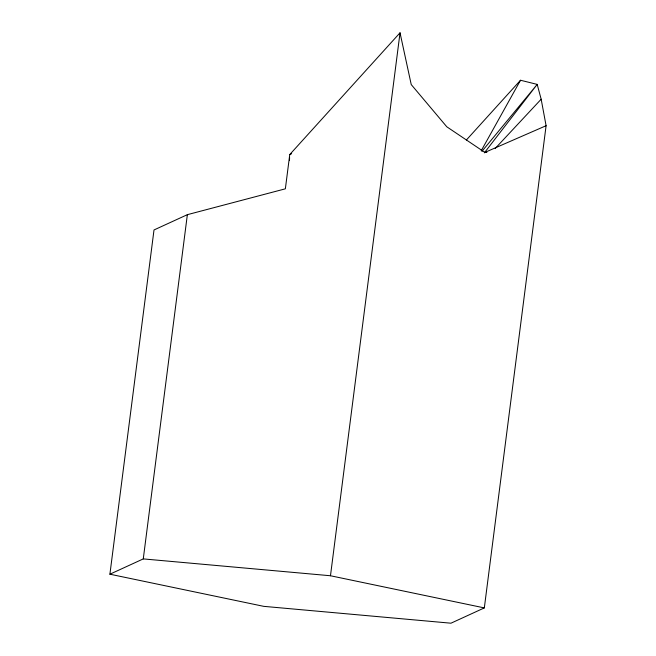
<?xml version="1.0" encoding="UTF-8"?>
<svg xmlns="http://www.w3.org/2000/svg" width="656" height="656" viewBox="0 0 656 656"><rect width="100%" height="100%" fill="white"/><g stroke="black" fill="none" stroke-linecap="round" stroke-linejoin="round"><path stroke-width="0.98" d="M289.468 160.613L289.608 157.588M466.408 139.982L520.52 80.245L537.198 84.394L541.167 99.212L546.095 125.714L484.325 607.907L450.959 623.2L263.753 606.349L109.905 574.205L154.004 229.961L187.362 214.668L285.36 188.821L289.747 154.562L400.029 32.8L411.238 84.583L446.793 126.788L484.891 152.405L486.883 152.348M109.905 574.205L143.27 558.904L187.362 214.668M484.325 607.907L330.476 575.755L400.029 32.8M481.184 150.798L520.52 80.245M484.341 152.873L537.198 84.394L481.947 151.331M495.19 148.477L541.167 99.212M289.747 154.562L291.608 153.717M484.891 152.405L546.095 125.714M143.27 558.904L330.476 575.755"/></g></svg>
